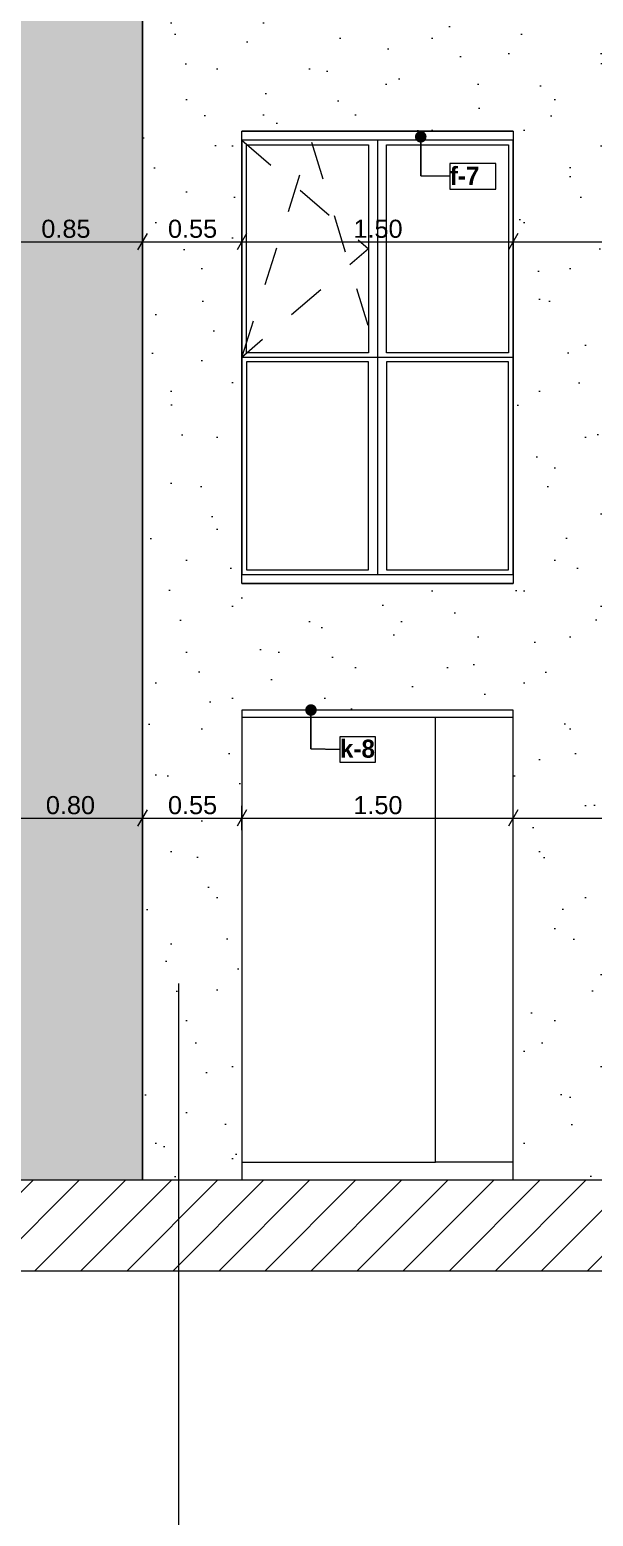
# Model space of a CAD drawing. Header units: millimetres. Extents: x 475206255 to 476720147, y 4620882299 to 4621447368.
# Drawn here: x 475460362 to 475463477, y 4621130587 to 4621138806 of the extents above; entities that cross this region are included whole.
import ezdxf

# ---------------------------------------------------------------- set-up
doc = ezdxf.new("R2010")
doc.units = ezdxf.units.MM
doc.header["$MEASUREMENT"] = 0
doc.set_wipeout_variables(frame=1)
doc.linetypes.add('Dashed', pattern=[423.333333, 211.666667, -211.666667])
for name, color, linetype, lineweight in [('0_Pen_No__7_Pen_No__250', 7, 'Continuous', 0), ('2D Drafting - General_Pen_No__7_Pen_No__250', 7, 'Continuous', 0), ('2D Drafting - General_Pen_No__7_Pen_No__7', 7, 'Continuous', 0), ('Dimensioning - General_Pen_No__142', 142, 'Continuous', 0), ('New_2D Drafting - General_Pen_No__30_Pen_No__9_Pen_No__9_Pen_No__253', 252, 'Continuous', 0), ('New_2D Drafting - General_Pen_No__30_Pen_No__9_Pen_No__9_Pen_No__42', 250, 'Continuous', 0), ('New_2D Drafting - General_Pen_No__30_Pen_No__9_Pen_No__9_Pen_No__7', 7, 'Continuous', 0), ('New_2D Drafting - General_Pen_No__7_Pen_No__250', 7, 'Continuous', 0), ('New_Annotation - Label_Pen_No__1', 1, 'Continuous', 0), ('New_Car-Art_Pen_No__250', 7, 'Continuous', 0), ('Structural - Bearing_Pen_No__7_Pen_No__7_Pen_No__7', 7, 'Continuous', 0), ('zoma_Pen_No__142', 142, 'Continuous', 0), ('zoma_Pen_No__5_Pen_No__5_Pen_No__142', 142, 'Continuous', 0)]:
    doc.layers.add(name, color=color, linetype=linetype, lineweight=lineweight)
doc.layers.add('Dimensioning - General', color=7, linetype='Continuous')
doc.layers.add('zoma', color=7, linetype='Continuous')
doc.styles.add('GENERATED_STYLE_2', font='arial.ttf')
doc.styles.add('GENERATED_STYLE_5', font='')
doc.styles.get('GENERATED_STYLE_5').set_extended_font_data('Avaza', bold=True)
doc.dimstyles.new('GENERATED_STYLE__18', dxfattribs={"dimtxt": 100, "dimasz": 68.640772, "dimexe": 0.18, "dimexo": 0.0625, "dimgap": 0, "dimtad": 1, "dimtih": 1, "dimtoh": 1, "dimlfac": 0.001, "dimzin": 0, "dimdsep": 46, "dimtxsty": 'GENERATED_STYLE_2', "dimblk": 'ARROWHEAD_2', "dimblk1": 'ARROWHEAD_2', "dimblk2": 'ARROWHEAD_2', "dimcen": 0.09, "dimse1": 1, "dimse2": 1, "dimclrd": 142, "dimclre": 142, "dimclrt": 142, "dimadec": 0, "dimazin": 0, "dimtfac": 1, "dimtdec": 4, "dimtmove": 0, "dimatfit": 3, "dimfxl": 1, "dimtolj": 1, "dimtzin": 0, "dimarcsym": 0})
doc.dimstyles.new('GENERATED_STYLE__3', dxfattribs={"dimtxt": 200, "dimasz": 64.421331, "dimexe": 0.18, "dimexo": 3, "dimgap": 0, "dimtad": 1, "dimtih": 1, "dimtoh": 1, "dimlfac": 0.001, "dimzin": 0, "dimdsep": 46, "dimtxsty": 'GENERATED_STYLE_2', "dimblk": 'ARROWHEAD_2', "dimblk1": 'ARROWHEAD_2', "dimblk2": 'ARROWHEAD_2', "dimcen": 0.09, "dimclrd": 142, "dimclre": 142, "dimclrt": 142, "dimadec": 0, "dimazin": 0, "dimtfac": 1, "dimtdec": 4, "dimtmove": 0, "dimatfit": 3, "dimfxl": 1, "dimtolj": 1, "dimtzin": 0, "dimarcsym": 0})
doc.dimstyles.new('GENERATED_STYLE__33', dxfattribs={"dimtxt": 0.18, "dimasz": 127.68, "dimexe": 0.18, "dimexo": 0.0625, "dimgap": 0, "dimtad": 0, "dimtih": 1, "dimtoh": 1, "dimdec": 4, "dimzin": 0, "dimdsep": 46, "dimcen": 0.09, "dimadec": 0, "dimazin": 0, "dimtfac": 1, "dimtdec": 4, "dimtmove": 0, "dimatfit": 3, "dimldrblk": 'ARROWHEAD_11', "dimfxl": 1, "dimtolj": 1, "dimtzin": 0, "dimarcsym": 0})

# ---------------------------------------------------------------- blocks, each defined once
blk = doc.blocks.new('*D1543', base_point=(475826095.8, 4621095193.2))
at = {"layer": 'zoma_Pen_No__142', "color": 142, "linetype": 'Continuous', "lineweight": 0, "transparency": 16777216}
for p, q in [((475454509, 4621128812.1), (475454460.1, 4621128727.4)), ((475454484.6, 4621128706.2), (475454484.6, 4621128833.3)), ((475461009, 4621128812.1), (475460960.1, 4621128727.4)), ((475460984.6, 4621128706.2), (475460984.6, 4621128833.3)), ((475454484.6, 4621128769.8), (475460984.6, 4621128769.8))]:
    blk.add_line(p, q, dxfattribs=at)
at = {"layer": 'zoma_Pen_No__142', "color": 142, "lineweight": 0, "transparency": 16777216, "char_height": 200, "attachment_point": 7, "style": 'GENERATED_STYLE_2'}
for s, insert in [('\\A1;{\\pql;\\fArial|b0|i0|c204|p0;\\W1.000000;6.50}', (475457467.7, 4621128809.8)), ('\\A1;{\\pql;\\fArial|b0|i0|c204|p0;\\W1.000000;0.40}', (475460426.2, 4621128809.8))]:
    blk.add_mtext(s, dxfattribs=dict(at, insert=insert))
blk = doc.blocks.new('ARROWHEAD_2')
at = {"color": 0, "linetype": 'Continuous', "lineweight": 0}
for p, q in [((0, 0), (-1, 0)), ((-0.38, -0.66), (0.38, 0.66))]:
    blk.add_line(p, q, dxfattribs=at)
blk = doc.blocks.new('*D1544', base_point=(475826095.8, 4621095193.2))
at = {"layer": 'zoma_Pen_No__142', "color": 142, "linetype": 'Continuous', "lineweight": 0, "transparency": 16777216}
for p, q in [((475461009, 4621128812.1), (475460960.1, 4621128727.4)), ((475460984.6, 4621128706.2), (475460984.6, 4621128833.3)), ((475461409, 4621128812.1), (475461360.1, 4621128727.4)), ((475461384.6, 4621128706.2), (475461384.6, 4621128833.3)), ((475460984.6, 4621128769.8), (475461384.6, 4621128769.8))]:
    blk.add_line(p, q, dxfattribs=at)
blk = doc.blocks.new('*D1545', base_point=(475826095.8, 4621095193.2))
at = {"layer": 'zoma_Pen_No__142', "color": 142, "linetype": 'Continuous', "lineweight": 0, "transparency": 16777216}
for p, q in [((475461409, 4621128812.1), (475461360.1, 4621128727.4)), ((475461384.6, 4621128706.2), (475461384.6, 4621128833.3)), ((475467909, 4621128812.1), (475467860.1, 4621128727.4)), ((475467884.6, 4621128706.2), (475467884.6, 4621128833.3)), ((475461384.6, 4621128769.8), (475467884.6, 4621128769.8))]:
    blk.add_line(p, q, dxfattribs=at)
at = {"layer": 'zoma_Pen_No__142', "color": 142, "lineweight": 0, "transparency": 16777216, "char_height": 200, "attachment_point": 7, "style": 'GENERATED_STYLE_2'}
for s, insert in [('\\A1;{\\pql;\\fArial|b0|i0|c204|p0;\\W1.000000;6.50}', (475464367.7, 4621128809.8)), ('\\A1;{\\pql;\\fArial|b0|i0|c204|p0;\\W1.000000;0.40}', (475467326.2, 4621128809.8))]:
    blk.add_mtext(s, dxfattribs=dict(at, insert=insert))
blk = doc.blocks.new('ARROWHEAD_11')
at = {"color": 0, "linetype": 'Continuous', "lineweight": 0}
blk.add_line((0, 0), (-1, 0), dxfattribs=at)
at = {"color": 0, "linetype": 'Continuous', "lineweight": 0, "const_width": 0.25, "flags": 128}
blk.add_lwpolyline([(-0.125, 0, 1), (0.125, 0, 1)], format="xyb", close=True, dxfattribs=at)
blk = doc.blocks.new('*D1914', base_point=(475826095.8, 4621095193.2))
at = {"layer": 'Dimensioning - General_Pen_No__142', "color": 142, "linetype": 'Continuous', "lineweight": 0, "transparency": 16777216}
for p, q in [((475460210.3, 4621134492.8), (475460158.2, 4621134402.5)), ((475460184.3, 4621134380), (475460184.3, 4621134515.4)), ((475461010.5, 4621134492.8), (475460958.3, 4621134402.5)), ((475460984.4, 4621134380), (475460984.4, 4621134515.4)), ((475460184.3, 4621134447.7), (475460984.4, 4621134447.7))]:
    blk.add_line(p, q, dxfattribs=at)
at = {"layer": 'Dimensioning - General_Pen_No__142', "color": 142, "lineweight": 0, "transparency": 16777216, "insert": (475460450.9, 4621134467.7), "char_height": 100, "attachment_point": 7, "style": 'GENERATED_STYLE_2'}
blk.add_mtext('\\A1;{\\pql;\\fArial|b0|i0|c204|p0;\\W1.000000;0.80}', dxfattribs=at)
blk = doc.blocks.new('*D1915', base_point=(475826095.8, 4621095193.2))
at = {"layer": 'Dimensioning - General_Pen_No__142', "color": 142, "linetype": 'Continuous', "lineweight": 0, "transparency": 16777216}
for p, q in [((475461010.5, 4621134492.8), (475460958.3, 4621134402.5)), ((475460984.4, 4621134380), (475460984.4, 4621134515.4)), ((475461560.3, 4621134492.8), (475461508.2, 4621134402.5)), ((475461534.3, 4621134380), (475461534.3, 4621134515.4)), ((475460984.4, 4621134447.7), (475461534.3, 4621134447.7))]:
    blk.add_line(p, q, dxfattribs=at)
at = {"layer": 'Dimensioning - General_Pen_No__142', "color": 142, "lineweight": 0, "transparency": 16777216, "insert": (475461125.9, 4621134467.7), "char_height": 100, "attachment_point": 7, "style": 'GENERATED_STYLE_2'}
blk.add_mtext('\\A1;{\\pql;\\fArial|b0|i0|c204|p0;\\W1.000000;0.55}', dxfattribs=at)
blk = doc.blocks.new('*D1916', base_point=(475826095.8, 4621095193.2))
at = {"layer": 'Dimensioning - General_Pen_No__142', "color": 142, "linetype": 'Continuous', "lineweight": 0, "transparency": 16777216}
for p, q in [((475461560.3, 4621134492.8), (475461508.2, 4621134402.5)), ((475461534.3, 4621134380), (475461534.3, 4621134515.4)), ((475463059.9, 4621134492.8), (475463007.8, 4621134402.5)), ((475463033.8, 4621134380), (475463033.8, 4621134515.4)), ((475461534.3, 4621134447.7), (475463033.8, 4621134447.7))]:
    blk.add_line(p, q, dxfattribs=at)
at = {"layer": 'Dimensioning - General_Pen_No__142', "color": 142, "lineweight": 0, "transparency": 16777216, "insert": (475462150.6, 4621134467.7), "char_height": 100, "attachment_point": 7, "style": 'GENERATED_STYLE_2'}
blk.add_mtext('\\A1;{\\pql;\\fArial|b0|i0|c204|p0;\\W1.000000;1.50}', dxfattribs=at)
blk = doc.blocks.new('*D1917', base_point=(475826095.8, 4621095193.2))
at = {"layer": 'Dimensioning - General_Pen_No__142', "color": 142, "linetype": 'Continuous', "lineweight": 0, "transparency": 16777216}
for p, q in [((475463059.9, 4621134492.8), (475463007.8, 4621134402.5)), ((475463033.8, 4621134380), (475463033.8, 4621134515.4)), ((475466260.3, 4621134492.8), (475466208.2, 4621134402.5)), ((475466234.3, 4621134380), (475466234.3, 4621134515.4)), ((475463033.8, 4621134447.7), (475466234.3, 4621134447.7))]:
    blk.add_line(p, q, dxfattribs=at)
at = {"layer": 'Dimensioning - General_Pen_No__142', "color": 142, "lineweight": 0, "transparency": 16777216, "insert": (475464500.6, 4621134467.7), "char_height": 100, "attachment_point": 7, "style": 'GENERATED_STYLE_2'}
blk.add_mtext('\\A1;{\\pql;\\fArial|b0|i0|c204|p0;\\W1.000000;3.20}', dxfattribs=at)
blk = doc.blocks.new('*D2185', base_point=(475826095.8, 4621095193.2))
at = {"layer": 'Dimensioning - General_Pen_No__142', "color": 142, "linetype": 'Continuous', "lineweight": 0, "transparency": 16777216}
for p, q in [((475460160.3, 4621137679.6), (475460108.1, 4621137589.2)), ((475460134.2, 4621137566.7), (475460134.2, 4621137702.1)), ((475461010.5, 4621137679.6), (475460958.3, 4621137589.2)), ((475460984.4, 4621137566.7), (475460984.4, 4621137702.1)), ((475460134.2, 4621137634.4), (475460984.4, 4621137634.4))]:
    blk.add_line(p, q, dxfattribs=at)
at = {"layer": 'Dimensioning - General_Pen_No__142', "color": 142, "lineweight": 0, "transparency": 16777216, "insert": (475460425.8, 4621137654.4), "char_height": 100, "attachment_point": 7, "style": 'GENERATED_STYLE_2'}
blk.add_mtext('\\A1;{\\pql;\\fArial|b0|i0|c204|p0;\\W1.000000;0.85}', dxfattribs=at)
blk = doc.blocks.new('*D2186', base_point=(475826095.8, 4621095193.2))
at = {"layer": 'Dimensioning - General_Pen_No__142', "color": 142, "linetype": 'Continuous', "lineweight": 0, "transparency": 16777216}
for p, q in [((475461010.5, 4621137679.6), (475460958.3, 4621137589.2)), ((475460984.4, 4621137566.7), (475460984.4, 4621137702.1)), ((475461560.6, 4621137679.6), (475461508.5, 4621137589.2)), ((475461534.6, 4621137566.7), (475461534.6, 4621137702.1)), ((475460984.4, 4621137634.4), (475461534.6, 4621137634.4))]:
    blk.add_line(p, q, dxfattribs=at)
at = {"layer": 'Dimensioning - General_Pen_No__142', "color": 142, "lineweight": 0, "transparency": 16777216, "insert": (475461126, 4621137654.4), "char_height": 100, "attachment_point": 7, "style": 'GENERATED_STYLE_2'}
blk.add_mtext('\\A1;{\\pql;\\fArial|b0|i0|c204|p0;\\W1.000000;0.55}', dxfattribs=at)
blk = doc.blocks.new('*D2187', base_point=(475826095.8, 4621095193.2))
at = {"layer": 'Dimensioning - General_Pen_No__142', "color": 142, "linetype": 'Continuous', "lineweight": 0, "transparency": 16777216}
for p, q in [((475461560.6, 4621137679.6), (475461508.5, 4621137589.2)), ((475461534.6, 4621137566.7), (475461534.6, 4621137702.1)), ((475463060.6, 4621137679.6), (475463008.5, 4621137589.2)), ((475463034.6, 4621137566.7), (475463034.6, 4621137702.1)), ((475461534.6, 4621137634.4), (475463034.6, 4621137634.4))]:
    blk.add_line(p, q, dxfattribs=at)
at = {"layer": 'Dimensioning - General_Pen_No__142', "color": 142, "lineweight": 0, "transparency": 16777216, "insert": (475462151.1, 4621137654.4), "char_height": 100, "attachment_point": 7, "style": 'GENERATED_STYLE_2'}
blk.add_mtext('\\A1;{\\pql;\\fArial|b0|i0|c204|p0;\\W1.000000;1.50}', dxfattribs=at)
blk = doc.blocks.new('*D2188', base_point=(475826095.8, 4621095193.2))
at = {"layer": 'Dimensioning - General_Pen_No__142', "color": 142, "linetype": 'Continuous', "lineweight": 0, "transparency": 16777216}
for p, q in [((475463060.6, 4621137679.6), (475463008.5, 4621137589.2)), ((475463034.6, 4621137566.7), (475463034.6, 4621137702.1)), ((475466260.6, 4621137679.6), (475466208.5, 4621137589.2)), ((475466234.5, 4621137566.7), (475466234.5, 4621137702.1)), ((475463034.6, 4621137634.4), (475466234.5, 4621137634.4))]:
    blk.add_line(p, q, dxfattribs=at)
at = {"layer": 'Dimensioning - General_Pen_No__142', "color": 142, "lineweight": 0, "transparency": 16777216, "insert": (475464501.1, 4621137654.4), "char_height": 100, "attachment_point": 7, "style": 'GENERATED_STYLE_2'}
blk.add_mtext('\\A1;{\\pql;\\fArial|b0|i0|c204|p0;\\W1.000000;3.20}', dxfattribs=at)

msp = doc.modelspace()

# ---------------------------------------------------------------- hatches: boundary and pattern name
at = {"layer": '2D Drafting - General_Pen_No__7_Pen_No__7', "linetype": 'Continuous', "lineweight": 0}
h = msp.add_hatch(dxfattribs=at)
h.set_pattern_fill('MASONRY_BLOCK', style=0, pattern_type=2)
h.set_pattern_definition([(45, (475826095.76, 4621095193.19), (-127.27922, 127.27922), [])])
h.paths.add_polyline_path([(475449374.287, 4621131944.872), (475461484.396, 4621131944.872), (475461484.396, 4621131944.832), (475467784.571, 4621131944.832), (475467784.571, 4621131944.872), (475474284.556, 4621131944.872), (475474284.556, 4621130944.854), (475482884.401, 4621130944.854), (475489184.576, 4621130944.854), (475489184.576, 4621130944.868), (475494884.439, 4621130944.868), (475494884.439, 4621129944.832), (475504284.406, 4621129944.832), (475510584.581, 4621129944.832), (475522512.228, 4621129944.832), (475522512.228, 4621130444.873), (475511084.581, 4621130444.873), (475503784.406, 4621130444.873), (475495384.805, 4621130444.873), (475495384.805, 4621131444.872), (475489684.576, 4621131444.873), (475482384.4, 4621131444.865), (475474784.453, 4621131444.865), (475474784.453, 4621132444.873), (475468284.571, 4621132444.873), (475460984.396, 4621132444.873), (475449374.287, 4621132444.873)])
at = {"layer": 'New_2D Drafting - General_Pen_No__30_Pen_No__9_Pen_No__9_Pen_No__253', "linetype": 'Continuous', "lineweight": 0}
h = msp.add_hatch(dxfattribs=at)
h.set_pattern_fill('BRICK___RUNNING_BOND', color=252, style=0, pattern_type=2)
h.set_pattern_definition([(0, (475826095.757, 4621095193.19), (0, 66.64), []), (90, (475826095.76, 4621095193.2), (-244.8, 0), [66.64, -66.64]), (90, (475826218.16, 4621095259.83), (-244.8, 0), [66.64, -66.64])])
h.paths.add_polyline_path([(475454014.547, 4621145744.467), (475460984.396, 4621145744.467), (475460984.396, 4621132444.873), (475454014.632, 4621132444.872), (475454014.632, 4621132544.872), (475454014.82, 4621135044.923)])
h.paths.add_polyline_path([(475454484.396, 4621135044.923), (475454484.396, 4621133644.896), (475457684.396, 4621133644.896), (475457684.396, 4621135044.923)], flags=0)
h.paths.add_polyline_path([(475456136.209, 4621142144.935), (475457036.209, 4621142144.935), (475457036.209, 4621144644.934), (475456136.209, 4621144644.934)], flags=0)
h.paths.add_polyline_path([(475456136.209, 4621141444.934), (475457036.209, 4621141444.934), (475457036.209, 4621138944.94), (475456136.209, 4621138944.94)], flags=0)
h.paths.add_polyline_path([(475456136.209, 4621135744.94), (475456136.209, 4621138244.934), (475457036.209, 4621138244.934), (475457036.209, 4621135744.94)], flags=0)
h.paths.add_polyline_path([(475458434.997, 4621142144.953), (475458434.997, 4621141864.929), (475460234.997, 4621141864.929), (475460234.997, 4621142144.929), (475460134.179, 4621142144.929), (475460134.179, 4621144644.928), (475458534.179, 4621144644.928), (475458534.179, 4621142144.953)], flags=0)
h.paths.add_polyline_path([(475458435.213, 4621138944.928), (475458435.213, 4621138664.928), (475460235.213, 4621138664.928), (475460235.213, 4621138944.928), (475460134.179, 4621138944.928), (475460134.179, 4621141444.928), (475458534.179, 4621141444.928), (475458534.179, 4621138944.928)], flags=0)
h.paths.add_polyline_path([(475460235.213, 4621135464.928), (475460235.213, 4621135744.929), (475460134.179, 4621135744.929), (475460134.179, 4621138244.928), (475458534.179, 4621138244.929), (475458534.179, 4621135744.929), (475458435.213, 4621135744.929), (475458435.213, 4621135464.928)], flags=0)
h.paths.add_polyline_path([(475458584.26, 4621133444.923), (475460184.261, 4621133444.923), (475460184.261, 4621135044.923), (475459133.966, 4621135044.923), (475458584.26, 4621135044.923)], flags=0)
at = {"layer": 'New_2D Drafting - General_Pen_No__30_Pen_No__9_Pen_No__9_Pen_No__42', "linetype": 'Continuous', "lineweight": 0}
h = msp.add_hatch(dxfattribs=at)
h.set_pattern_fill('CUT_STONE', color=250, style=0, pattern_type=2)
h.set_pattern_definition([(45, (475826095.76, 4621095993.2), (-254.55844, 254.55844), [0, -240, 0, -360]), (110, (475826895.76, 4621095993.2), (338.28934, 123.12725), [0, -176, 0, -304])])
h.paths.add_polyline_path([(475468284.453, 4621145744.467), (475468284.453, 4621135044.875), (475468284.453, 4621132444.873), (475467884.538, 4621132444.873), (475467884.538, 4621135044.875), (475466234.265, 4621135044.875), (475466234.265, 4621132444.873), (475463033.843, 4621132444.873), (475463033.843, 4621135044.875), (475461534.257, 4621135044.875), (475461534.257, 4621132444.873), (475460984.396, 4621132444.873), (475460984.396, 4621145744.467)])
h.paths.add_polyline_path([(475461534.56, 4621141444.875), (475463034.56, 4621141444.875), (475463034.56, 4621138944.874), (475461534.56, 4621138944.874)], flags=0)
h.paths.add_polyline_path([(475461534.56, 4621142144.874), (475461534.56, 4621144644.874), (475463034.56, 4621144644.874), (475463034.56, 4621142144.874)], flags=0)
h.paths.add_polyline_path([(475461534.56, 4621135744.874), (475461534.56, 4621138244.874), (475463034.56, 4621138244.874), (475463034.56, 4621135744.874)], flags=0)
h.paths.add_polyline_path([(475466234.548, 4621138244.874), (475467734.548, 4621138244.874), (475467734.548, 4621135744.874), (475466234.548, 4621135744.874)], flags=0)
h.paths.add_polyline_path([(475466234.548, 4621144644.874), (475467734.548, 4621144644.874), (475467734.548, 4621142144.874), (475466234.548, 4621142144.874)], flags=0)
h.paths.add_polyline_path([(475467734.548, 4621138944.874), (475466234.548, 4621138944.874), (475466234.548, 4621141444.875), (475467734.548, 4621141444.875)], flags=0)

# ---------------------------------------------------------------- linework, layer by layer
at = {"layer": '0_Pen_No__7_Pen_No__250', "color": 7, "linetype": 'Continuous', "lineweight": 0, "flags": 128}
for points in [[(475463034.56, 4621138244.875), (475461534.56, 4621138244.875)], [(475461534.56, 4621135744.874), (475463034.56, 4621135744.874)]]:
    msp.add_lwpolyline(points, dxfattribs=at)
at = {"layer": '2D Drafting - General_Pen_No__7_Pen_No__250', "color": 7, "linetype": 'Continuous', "lineweight": 0, "flags": 128}
msp.add_lwpolyline([(475489684.576, 4621131444.873), (475482384.4, 4621131444.865), (475474784.453, 4621131444.865), (475474784.453, 4621132444.873), (475468284.571, 4621132444.873), (475460984.396, 4621132444.873), (475449374.287, 4621132444.873), (475449374.287, 4621131944.872), (475461484.396, 4621131944.872), (475461484.396, 4621131944.832), (475467784.571, 4621131944.832), (475467784.571, 4621131944.872), (475474284.556, 4621131944.872), (475474284.556, 4621130944.854), (475482884.401, 4621130944.854), (475489184.576, 4621130944.854), (475489184.576, 4621130944.868), (475494884.439, 4621130944.868)], dxfattribs=at)
at = {"layer": 'New_2D Drafting - General_Pen_No__30_Pen_No__9_Pen_No__9_Pen_No__7', "color": 7, "linetype": 'Continuous', "lineweight": 0, "flags": 128}
for points in [[(475454014.547, 4621145744.467), (475460984.396, 4621145744.467), (475460984.396, 4621132444.873), (475454014.632, 4621132444.872), (475454014.632, 4621132544.872), (475454014.82, 4621135044.923)], [(475468284.453, 4621145744.467), (475468284.453, 4621135044.875), (475468284.453, 4621132444.873), (475467884.538, 4621132444.873), (475467884.538, 4621135044.875), (475466234.265, 4621135044.875), (475466234.265, 4621132444.873), (475463033.843, 4621132444.873), (475463033.843, 4621135044.875), (475461534.257, 4621135044.875), (475461534.257, 4621132444.873), (475460984.396, 4621132444.873), (475460984.396, 4621145744.467)], [(475461534.56, 4621135744.874), (475461534.56, 4621138244.874), (475463034.56, 4621138244.874), (475463034.56, 4621135744.874)]]:
    msp.add_lwpolyline(points, close=True, dxfattribs=at)
at = {"layer": 'New_2D Drafting - General_Pen_No__7_Pen_No__250', "color": 7, "linetype": 'Dashed', "lineweight": 0, "flags": 128}
for points in [[(475461534.762, 4621136994.875), (475461916.621, 4621138194.875), (475462284.496, 4621136994.875)], [(475461534.762, 4621138194.875), (475462234.556, 4621137594.875), (475461534.762, 4621136994.875)]]:
    msp.add_lwpolyline(points, dxfattribs=at)
at = {"layer": 'New_Car-Art_Pen_No__250', "color": 7, "linetype": 'Continuous', "lineweight": 0}
for points in [[(475463033.843, 4621135044.86), (475461534.257, 4621135044.86)], [(475461534.257, 4621135004.608), (475463033.843, 4621135004.608)], [(475462605.028, 4621132544.855), (475462605.028, 4621135004.605)], [(475461534.257, 4621132544.855), (475462605.028, 4621132544.855)], [(475463033.843, 4621132544.855), (475462605.03, 4621132544.855)]]:
    msp.add_lwpolyline(points, dxfattribs=at)
at = {"layer": 'Structural - Bearing_Pen_No__7_Pen_No__7_Pen_No__7', "color": 7, "linetype": 'Continuous', "lineweight": 0}
for p, q in [((475461534.762, 4621138194.875), (475461534.762, 4621135794.875)), ((475463034.23, 4621138194.875), (475461534.762, 4621138194.875)), ((475461559.762, 4621138169.875), (475462234.556, 4621138169.875)), ((475461559.762, 4621137019.875), (475461559.762, 4621138169.875)), ((475462234.556, 4621138169.875), (475462234.556, 4621137019.875)), ((475462284.556, 4621138194.875), (475462284.496, 4621135794.937)), ((475462334.56, 4621138169.875), (475463009.23, 4621138169.875)), ((475462334.56, 4621137019.875), (475462334.56, 4621138169.875)), ((475463009.23, 4621138169.875), (475463009.23, 4621137019.875)), ((475463034.23, 4621135794.875), (475463034.23, 4621138194.875)), ((475462234.556, 4621137019.875), (475461559.762, 4621137019.875)), ((475463009.23, 4621137019.875), (475462334.56, 4621137019.875)), ((475463034.23, 4621136994.875), (475461534.762, 4621136994.875)), ((475462234.556, 4621136969.875), (475461559.762, 4621136969.875)), ((475461559.762, 4621136969.875), (475461559.762, 4621135819.875)), ((475462234.556, 4621135819.875), (475462234.556, 4621136969.875)), ((475462334.56, 4621136969.875), (475462334.56, 4621135819.875)), ((475463009.23, 4621136969.875), (475462334.56, 4621136969.875)), ((475463009.23, 4621135819.875), (475463009.23, 4621136969.875)), ((475461534.762, 4621135794.875), (475463034.23, 4621135794.875)), ((475461559.762, 4621135819.875), (475462234.556, 4621135819.875)), ((475462334.56, 4621135819.875), (475463009.23, 4621135819.875))]:
    msp.add_line(p, q, dxfattribs=at)
at = {"layer": 'zoma_Pen_No__5_Pen_No__5_Pen_No__142', "color": 142, "linetype": 'Continuous', "lineweight": 0}
msp.add_line((475461184.571, 4621133533.543), (475461184.571, 4621127250.828), dxfattribs=at)

# ---------------------------------------------------------------- dimensions: what is measured, and where the dimension line sits
at = {"layer": 'Dimensioning - General', "color": 142, "linetype": 'Continuous', "lineweight": 0}
for base, p1, p2, picture, middle in [((475460984.396, 4621137634.4), (475460134.179, 4621138108.489), (475460984.396, 4621138277.962), '*D2185', (475460555.285, 4621137704.4)), ((475461534.56, 4621137634.4), (475460984.396, 4621138277.962), (475461534.56, 4621138108.429), '*D2186', (475461255.476, 4621137704.4)), ((475466234.548, 4621137634.4), (475463034.56, 4621138108.429), (475466234.548, 4621138108.429), '*D2188', (475464630.552, 4621137704.4)), ((475460984.396, 4621134447.689), (475460184.261, 4621134741.381), (475460984.396, 4621134754.83), '*D1914', (475460580.326, 4621134517.689)), ((475461534.257, 4621134447.689), (475460984.396, 4621134754.83), (475461534.257, 4621134781.727), '*D1915', (475461255.324, 4621134517.689)), ((475466234.265, 4621134447.689), (475463033.843, 4621134640.516), (475466234.265, 4621134653.965), '*D1917', (475464630.052, 4621134517.689))]:
    dim = msp.add_linear_dim(base=base, p1=p1, p2=p2, dimstyle='GENERATED_STYLE__18', dxfattribs=at)
    dim.commit()
    dim.dimension.update_dxf_attribs({"geometry": picture, "text_midpoint": middle, "dimtype": 160})
at = {"layer": 'zoma', "color": 142, "linetype": 'Continuous', "lineweight": 0}
for base, p1, p2, picture, middle in [((475460984.571, 4621128769.757), (475454484.571, 4621195872.357), (475460984.571, 4621195872.357), '*D1543', (475457726.567, 4621128909.757)), ((475461384.571, 4621128769.757), (475460984.571, 4621195872.357), (475461384.571, 4621195872.357), '*D1544', (475460685.15, 4621128909.757)), ((475467884.571, 4621128769.757), (475461384.571, 4621195872.357), (475467884.571, 4621195872.357), '*D1545', (475464626.567, 4621128909.757))]:
    dim = msp.add_linear_dim(base=base, p1=p1, p2=p2, dimstyle='GENERATED_STYLE__3', dxfattribs=at)
    dim.commit()
    dim.dimension.update_dxf_attribs({"geometry": picture, "text_midpoint": middle, "dimtype": 160})

# ---------------------------------------------------------------- next in the draw order: wipeouts: each hides what was drawn before it
at = {"color": 1, "linetype": 'Continuous', "lineweight": 0, "ltscale": 23227667289.08937}
msp.add_wipeout([(475462683.718, 4621137925.484), (475462937.836, 4621137925.484), (475462937.836, 4621138066.661), (475462683.718, 4621138066.661)], dxfattribs=at).dxf.layer = 'New_Annotation - Label_Pen_No__1'
at = {"color": 1, "linetype": 'Continuous', "lineweight": 0, "ltscale": 23227651202.77069}
msp.add_wipeout([(475462076.833, 4621134756.079), (475462272.598, 4621134756.079), (475462272.598, 4621134897.256), (475462076.833, 4621134897.256)], dxfattribs=at).dxf.layer = 'New_Annotation - Label_Pen_No__1'

# ---------------------------------------------------------------- next in the draw order: linework, layer by layer
at = {"layer": 'New_Annotation - Label_Pen_No__1', "color": 1, "linetype": 'Continuous', "lineweight": 0, "flags": 128}
for points in [[(475462683.718, 4621137925.484), (475462937.836, 4621137925.484), (475462937.836, 4621138066.661), (475462683.718, 4621138066.661), (475462683.718, 4621137925.484)], [(475462076.833, 4621134756.079), (475462272.598, 4621134756.079), (475462272.598, 4621134897.256), (475462076.833, 4621134897.256), (475462076.833, 4621134756.079)]]:
    msp.add_lwpolyline(points, close=True, dxfattribs=at)

# ---------------------------------------------------------------- next in the draw order: texts
at = {"layer": 'New_Annotation - Label_Pen_No__1', "color": 1, "linetype": 'Continuous', "lineweight": 0, "char_height": 100, "attachment_point": 4, "style": 'GENERATED_STYLE_5'}
for s, insert in [('\\A1;{\\pql;\\fAvaza|b1|i0|c0|p0;\\W1.000000;f-\\fAvaza|b1|i0|c0|p0;\\W1.000000;7}', (475462683.718, 4621137998.543)), ('\\A1;{\\pql;\\fAvaza|b1|i0|c0|p0;\\W1.000000;k-\\fAvaza|b1|i0|c0|p0;\\W1.000000;8}', (475462076.833, 4621134830.413))]:
    msp.add_mtext(s, dxfattribs=dict(at, insert=insert))

# ---------------------------------------------------------------- next in the draw order: dimensions: what is measured, and where the dimension line sits
at = {"layer": 'Dimensioning - General', "color": 142, "linetype": 'Continuous', "lineweight": 0}
for base, p1, p2, picture, middle in [((475463034.56, 4621137634.4), (475461534.56, 4621138108.429), (475463034.56, 4621138108.429), '*D2187', (475462280.558, 4621137704.4)), ((475463033.843, 4621134447.689), (475461534.257, 4621134781.727), (475463033.843, 4621134640.516), '*D1916', (475462280.048, 4621134517.689))]:
    dim = msp.add_linear_dim(base=base, p1=p1, p2=p2, dimstyle='GENERATED_STYLE__18', dxfattribs=at)
    dim.commit()
    dim.dimension.update_dxf_attribs({"geometry": picture, "text_midpoint": middle, "dimtype": 160})

# ---------------------------------------------------------------- next in the draw order: leaders
at = {"layer": 'New_Annotation - Label_Pen_No__1', "color": 1, "linetype": 'Continuous', "lineweight": 0, "annotation_type": 0, "has_hookline": 1, "hookline_direction": 0}
for points, text_width in [([(475462523.434, 4621138214.265), (475462523.434, 4621137998.543), (475462683.718, 4621137996.073)], 264.17), ([(475461916.548, 4621135044.86), (475461916.548, 4621134830.413), (475462076.833, 4621134826.668)], 200.463)]:
    msp.add_leader(points, dimstyle='GENERATED_STYLE__33', dxfattribs=dict(at, text_width=text_width))

doc.saveas('drawing.dxf')
